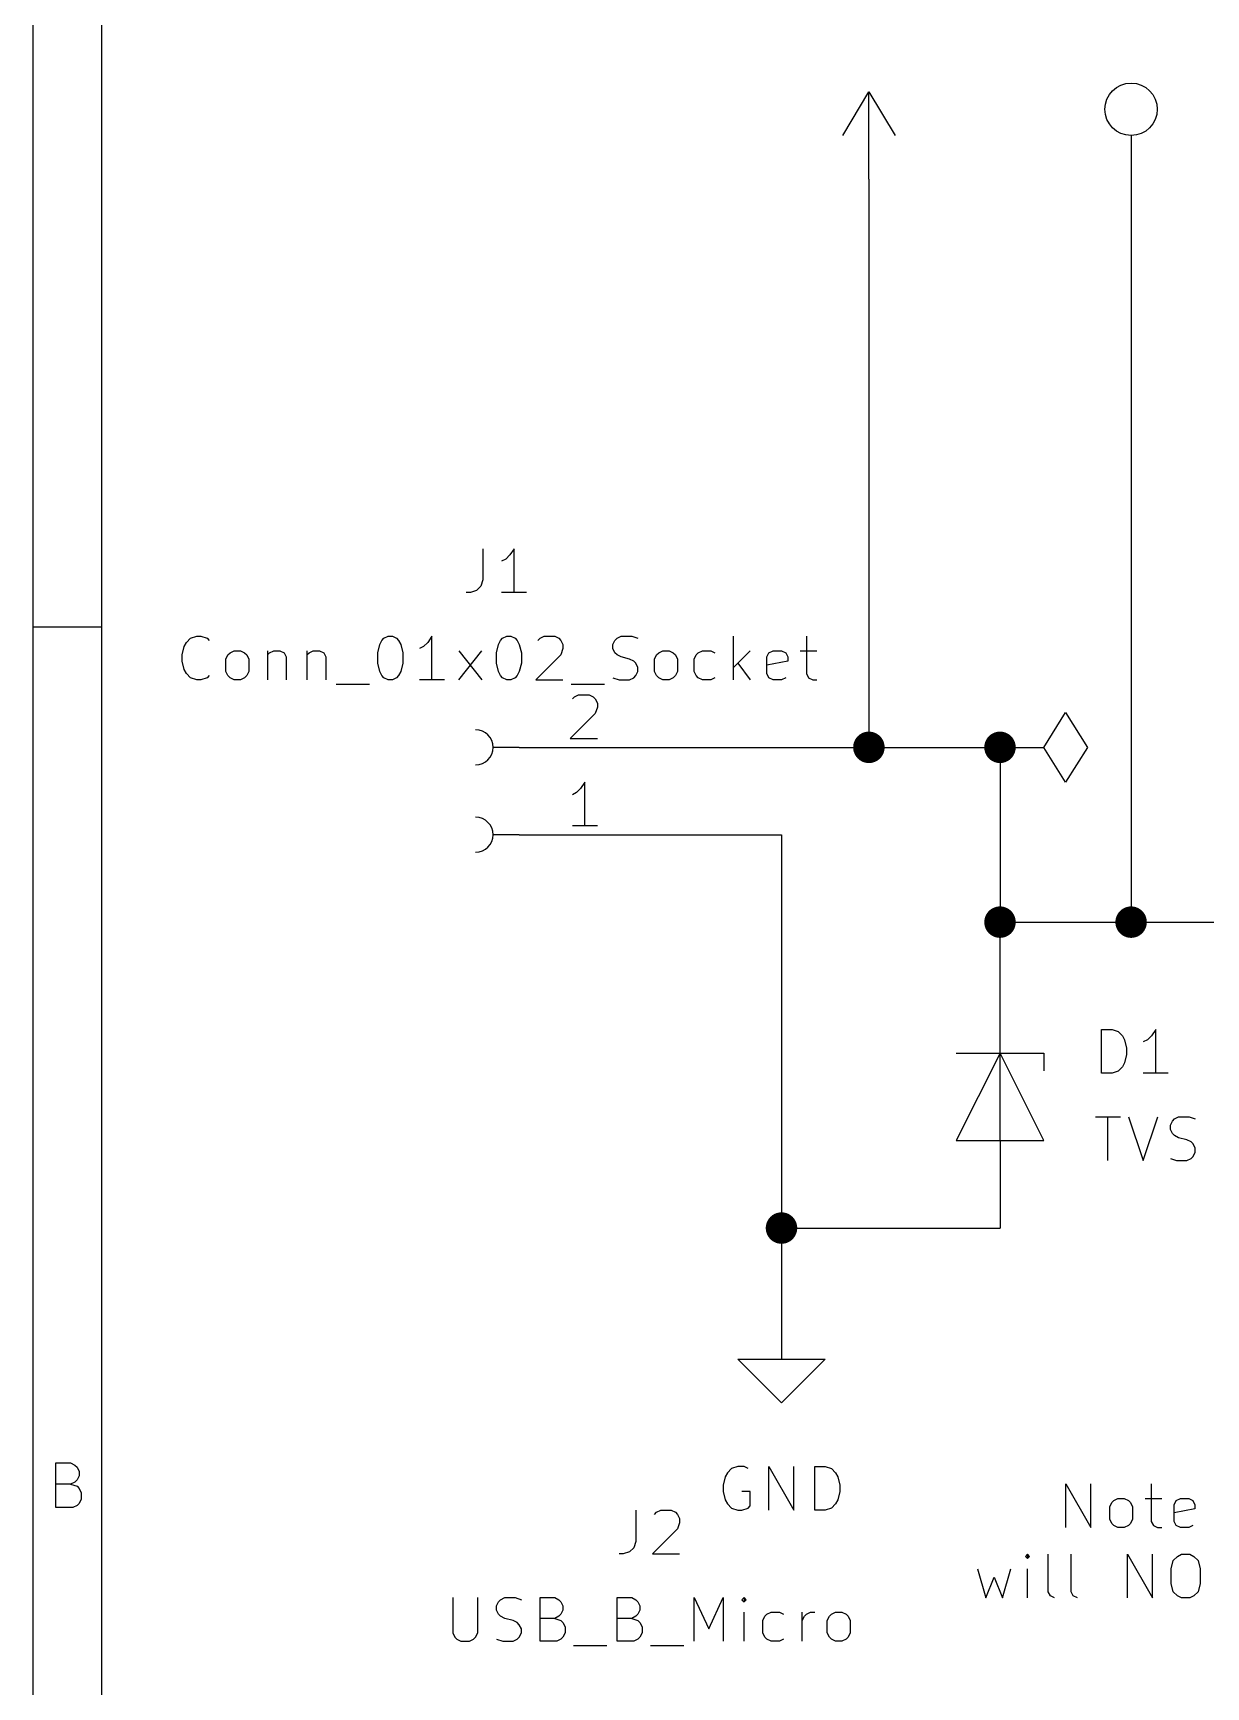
# Model space of a CAD drawing. Extents: x 0.4 to 11.3, y -7.9 to -0.4.
# Drawn here: x 0.394 to 1.736, y -3.575 to -1.683 of the extents above; entities that cross this region are included whole.
import ezdxf

# ---------------------------------------------------------------- set-up
doc = ezdxf.new("R2010")
doc.units = 0
doc.header["$MEASUREMENT"] = 0
for name, color, linetype in [('BLUE3', 171, 'CONTINUOUS'), ('CYAN2', 4, 'CONTINUOUS'), ('GREEN3', 91, 'CONTINUOUS'), ('RED2', 1, 'CONTINUOUS'), ('RED3', 11, 'CONTINUOUS')]:
    doc.layers.add(name, color=color, linetype=linetype)

msp = doc.modelspace()

# ---------------------------------------------------------------- linework, layer by layer
at = {"layer": 'BLUE3', "linetype": 'CONTINUOUS'}
for p, q in [((1.5755, -3.3927), (1.5755, -3.3427)), ((1.5755, -3.3427), (1.6041, -3.3927)), ((1.6041, -3.3927), (1.6041, -3.3427)), ((1.6731, -3.3427), (1.6731, -3.3856)), ((1.6255, -3.3689), (1.6279, -3.3641)), ((1.6279, -3.3641), (1.6302, -3.3618)), ((1.6302, -3.3618), (1.635, -3.3594)), ((1.635, -3.3594), (1.6421, -3.3594)), ((1.6421, -3.3594), (1.6469, -3.3618)), ((1.6469, -3.3618), (1.6493, -3.3641)), ((1.6493, -3.3641), (1.6517, -3.3689)), ((1.666, -3.3594), (1.685, -3.3594)), ((1.6993, -3.3665), (1.7017, -3.3618)), ((1.6993, -3.3856), (1.6993, -3.3665)), ((1.7017, -3.3618), (1.7064, -3.3594)), ((1.7064, -3.3594), (1.716, -3.3594)), ((1.716, -3.3594), (1.7207, -3.3618)), ((1.7207, -3.3618), (1.7231, -3.3665)), ((1.7231, -3.3665), (1.7231, -3.3713)), ((1.6255, -3.3832), (1.6255, -3.3689)), ((1.6279, -3.388), (1.6255, -3.3832)), ((1.6517, -3.3832), (1.6493, -3.388)), ((1.6517, -3.3689), (1.6517, -3.3832)), ((1.6731, -3.3856), (1.6755, -3.3903)), ((1.7231, -3.3713), (1.6993, -3.376)), ((1.7017, -3.3903), (1.6993, -3.3856)), ((1.6302, -3.3903), (1.6279, -3.388)), ((1.635, -3.3927), (1.6302, -3.3903)), ((1.6421, -3.3927), (1.635, -3.3927)), ((1.6469, -3.3903), (1.6421, -3.3927)), ((1.6493, -3.388), (1.6469, -3.3903)), ((1.6755, -3.3903), (1.6802, -3.3927)), ((1.6802, -3.3927), (1.685, -3.3927)), ((1.7064, -3.3927), (1.7017, -3.3903)), ((1.716, -3.3927), (1.7064, -3.3927)), ((1.7207, -3.3903), (1.716, -3.3927)), ((1.5314, -3.4232), (1.5291, -3.4256)), ((1.5338, -3.4256), (1.5314, -3.4232)), ((1.5314, -3.4232), (1.5314, -3.428)), ((1.5552, -3.4661), (1.5552, -3.4232)), ((1.5814, -3.4661), (1.5814, -3.4232)), ((1.6457, -3.4732), (1.6457, -3.4232)), ((1.6457, -3.4232), (1.6743, -3.4732)), ((1.6743, -3.4732), (1.6743, -3.4232)), ((1.7029, -3.4256), (1.7076, -3.4232)), ((1.7076, -3.4232), (1.7171, -3.4232)), ((1.7171, -3.4232), (1.7219, -3.4256)), ((1.4743, -3.4399), (1.4838, -3.4732)), ((1.5029, -3.4732), (1.5124, -3.4399)), ((1.5291, -3.4256), (1.5314, -3.428)), ((1.5314, -3.428), (1.5338, -3.4256)), ((1.5314, -3.4732), (1.5314, -3.4399)), ((1.6957, -3.4399), (1.6981, -3.4304)), ((1.6957, -3.4565), (1.6957, -3.4399)), ((1.6981, -3.4304), (1.7029, -3.4256)), ((1.7219, -3.4256), (1.7267, -3.4304)), ((1.7267, -3.4304), (1.7291, -3.4399)), ((1.7291, -3.4399), (1.7291, -3.4565)), ((1.4838, -3.4732), (1.4933, -3.4494)), ((1.4933, -3.4494), (1.5029, -3.4732)), ((1.6981, -3.4661), (1.6957, -3.4565)), ((1.7291, -3.4565), (1.7267, -3.4661)), ((1.5576, -3.4708), (1.5552, -3.4661)), ((1.5624, -3.4732), (1.5576, -3.4708)), ((1.5838, -3.4708), (1.5814, -3.4661)), ((1.5886, -3.4732), (1.5838, -3.4708)), ((1.7029, -3.4708), (1.6981, -3.4661)), ((1.7076, -3.4732), (1.7029, -3.4708)), ((1.7171, -3.4732), (1.7076, -3.4732)), ((1.7219, -3.4708), (1.7171, -3.4732)), ((1.7267, -3.4661), (1.7219, -3.4708))]:
    msp.add_line(p, q, dxfattribs=at)
at = {"layer": 'CYAN2', "linetype": 'CONTINUOUS'}
for p, q in [((0.9083, -2.2728), (0.9083, -2.3085)), ((0.9345, -2.2847), (0.9298, -2.2871)), ((0.9393, -2.2799), (0.9345, -2.2847)), ((0.944, -2.2728), (0.9393, -2.2799)), ((0.944, -2.3228), (0.944, -2.2728)), ((0.894, -2.3228), (0.8893, -2.3228)), ((0.9012, -2.3204), (0.894, -2.3228)), ((0.9059, -2.3157), (0.9012, -2.3204)), ((0.9083, -2.3085), (0.9059, -2.3157)), ((0.9583, -2.3228), (0.9298, -2.3228)), ((0.5667, -2.3847), (0.5691, -2.3799)), ((0.5691, -2.3799), (0.5738, -2.3752)), ((0.5738, -2.3752), (0.581, -2.3728)), ((0.581, -2.3728), (0.5857, -2.3728)), ((0.5857, -2.3728), (0.5929, -2.3752)), ((0.5929, -2.3752), (0.5952, -2.3776)), ((0.7881, -2.3918), (0.7905, -2.3823)), ((0.7905, -2.3823), (0.7929, -2.3776)), ((0.7929, -2.3776), (0.7952, -2.3752)), ((0.7952, -2.3752), (0.8, -2.3728)), ((0.8, -2.3728), (0.8048, -2.3728)), ((0.8048, -2.3728), (0.8095, -2.3752)), ((0.8095, -2.3752), (0.8119, -2.3776)), ((0.8119, -2.3776), (0.8143, -2.3823)), ((0.8143, -2.3823), (0.8167, -2.3918)), ((0.8452, -2.3799), (0.8405, -2.3847)), ((0.85, -2.3728), (0.8452, -2.3799)), ((0.85, -2.4228), (0.85, -2.3728)), ((0.9238, -2.3918), (0.9262, -2.3823)), ((0.9262, -2.3823), (0.9286, -2.3776)), ((0.9286, -2.3776), (0.9309, -2.3752)), ((0.9309, -2.3752), (0.9357, -2.3728)), ((0.9357, -2.3728), (0.9405, -2.3728)), ((0.9405, -2.3728), (0.9452, -2.3752)), ((0.9452, -2.3752), (0.9476, -2.3776)), ((0.9476, -2.3776), (0.95, -2.3823)), ((0.95, -2.3823), (0.9524, -2.3918)), ((0.9714, -2.3776), (0.9738, -2.3752)), ((0.9738, -2.3752), (0.9786, -2.3728)), ((0.9786, -2.3728), (0.9905, -2.3728)), ((0.9905, -2.3728), (0.9952, -2.3752)), ((0.9952, -2.3752), (0.9976, -2.3776)), ((0.9976, -2.3776), (1, -2.3823)), ((1, -2.3823), (1, -2.3871)), ((1.0571, -2.3823), (1.0595, -2.3776)), ((1.0571, -2.3871), (1.0571, -2.3823)), ((1.0595, -2.3776), (1.0619, -2.3752)), ((1.0619, -2.3752), (1.0667, -2.3728)), ((1.0667, -2.3728), (1.0786, -2.3728)), ((1.0786, -2.3728), (1.0857, -2.3752)), ((1.1952, -2.4228), (1.1952, -2.3728)), ((1.2786, -2.3728), (1.2786, -2.4157)), ((0.5643, -2.3942), (0.5667, -2.3847)), ((0.5643, -2.4014), (0.5643, -2.3942)), ((0.5667, -2.4109), (0.5643, -2.4014)), ((0.6143, -2.399), (0.6167, -2.3942)), ((0.6143, -2.4133), (0.6143, -2.399)), ((0.6167, -2.3942), (0.6191, -2.3918)), ((0.6191, -2.3918), (0.6238, -2.3895)), ((0.6238, -2.3895), (0.631, -2.3895)), ((0.631, -2.3895), (0.6357, -2.3918)), ((0.6357, -2.3918), (0.6381, -2.3942)), ((0.6381, -2.3942), (0.6405, -2.399)), ((0.6405, -2.399), (0.6405, -2.4133)), ((0.6619, -2.3895), (0.6619, -2.4228)), ((0.6619, -2.3942), (0.6643, -2.3918)), ((0.6643, -2.3918), (0.6691, -2.3895)), ((0.6691, -2.3895), (0.6762, -2.3895)), ((0.6762, -2.3895), (0.681, -2.3918)), ((0.681, -2.3918), (0.6833, -2.3966)), ((0.6833, -2.3966), (0.6833, -2.4228)), ((0.7071, -2.3895), (0.7071, -2.4228)), ((0.7071, -2.3942), (0.7095, -2.3918)), ((0.7095, -2.3918), (0.7143, -2.3895)), ((0.7143, -2.3895), (0.7214, -2.3895)), ((0.7214, -2.3895), (0.7262, -2.3918)), ((0.7262, -2.3918), (0.7286, -2.3966)), ((0.7286, -2.3966), (0.7286, -2.4228)), ((0.7881, -2.4038), (0.7881, -2.3918)), ((0.8167, -2.3918), (0.8167, -2.4038)), ((0.8405, -2.3847), (0.8357, -2.3871)), ((0.8809, -2.4228), (0.9071, -2.3895)), ((0.8809, -2.3895), (0.9071, -2.4228)), ((0.9238, -2.4038), (0.9238, -2.3918)), ((0.9524, -2.3918), (0.9524, -2.4038)), ((0.9976, -2.3942), (0.969, -2.4228)), ((1, -2.3871), (0.9976, -2.3942)), ((1.0595, -2.3918), (1.0571, -2.3871)), ((1.0619, -2.3942), (1.0595, -2.3918)), ((1.0667, -2.3966), (1.0619, -2.3942)), ((1.0762, -2.399), (1.0667, -2.3966)), ((1.0809, -2.4014), (1.0762, -2.399)), ((1.0833, -2.4038), (1.0809, -2.4014)), ((1.1048, -2.399), (1.1071, -2.3942)), ((1.1048, -2.4133), (1.1048, -2.399)), ((1.1071, -2.3942), (1.1095, -2.3918)), ((1.1095, -2.3918), (1.1143, -2.3895)), ((1.1143, -2.3895), (1.1214, -2.3895)), ((1.1214, -2.3895), (1.1262, -2.3918)), ((1.1262, -2.3918), (1.1286, -2.3942)), ((1.1286, -2.3942), (1.1309, -2.399)), ((1.1309, -2.399), (1.1309, -2.4133)), ((1.15, -2.399), (1.1524, -2.3942)), ((1.15, -2.4133), (1.15, -2.399)), ((1.1524, -2.3942), (1.1548, -2.3918)), ((1.1548, -2.3918), (1.1595, -2.3895)), ((1.1595, -2.3895), (1.169, -2.3895)), ((1.169, -2.3895), (1.1738, -2.3918)), ((1.2143, -2.3895), (1.1952, -2.4085)), ((1.2333, -2.3966), (1.2357, -2.3918)), ((1.2333, -2.4157), (1.2333, -2.3966)), ((1.2571, -2.4014), (1.2333, -2.4061)), ((1.2357, -2.3918), (1.2405, -2.3895)), ((1.2405, -2.3895), (1.25, -2.3895)), ((1.25, -2.3895), (1.2548, -2.3918)), ((1.2548, -2.3918), (1.2571, -2.3966)), ((1.2571, -2.3966), (1.2571, -2.4014)), ((1.2714, -2.3895), (1.2905, -2.3895)), ((0.5691, -2.4157), (0.5667, -2.4109)), ((0.5738, -2.4204), (0.5691, -2.4157)), ((0.581, -2.4228), (0.5738, -2.4204)), ((0.5929, -2.4204), (0.5857, -2.4228)), ((0.5952, -2.418), (0.5929, -2.4204)), ((0.6167, -2.418), (0.6143, -2.4133)), ((0.6191, -2.4204), (0.6167, -2.418)), ((0.6238, -2.4228), (0.6191, -2.4204)), ((0.6357, -2.4204), (0.631, -2.4228)), ((0.6381, -2.418), (0.6357, -2.4204)), ((0.6405, -2.4133), (0.6381, -2.418)), ((0.7905, -2.4133), (0.7881, -2.4038)), ((0.7929, -2.418), (0.7905, -2.4133)), ((0.7952, -2.4204), (0.7929, -2.418)), ((0.8, -2.4228), (0.7952, -2.4204)), ((0.8095, -2.4204), (0.8048, -2.4228)), ((0.8119, -2.418), (0.8095, -2.4204)), ((0.8143, -2.4133), (0.8119, -2.418)), ((0.8167, -2.4038), (0.8143, -2.4133)), ((0.9262, -2.4133), (0.9238, -2.4038)), ((0.9286, -2.418), (0.9262, -2.4133)), ((0.9309, -2.4204), (0.9286, -2.418)), ((0.9357, -2.4228), (0.9309, -2.4204)), ((0.9452, -2.4204), (0.9405, -2.4228)), ((0.9476, -2.418), (0.9452, -2.4204)), ((0.95, -2.4133), (0.9476, -2.418)), ((0.9524, -2.4038), (0.95, -2.4133)), ((1.0571, -2.4204), (1.0643, -2.4228)), ((1.0762, -2.4228), (1.0809, -2.4204)), ((1.0809, -2.4204), (1.0833, -2.418)), ((1.0857, -2.4085), (1.0833, -2.4038)), ((1.0833, -2.418), (1.0857, -2.4133)), ((1.0857, -2.4133), (1.0857, -2.4085)), ((1.1071, -2.418), (1.1048, -2.4133)), ((1.1095, -2.4204), (1.1071, -2.418)), ((1.1143, -2.4228), (1.1095, -2.4204)), ((1.1262, -2.4204), (1.1214, -2.4228)), ((1.1286, -2.418), (1.1262, -2.4204)), ((1.1309, -2.4133), (1.1286, -2.418)), ((1.1524, -2.418), (1.15, -2.4133)), ((1.1548, -2.4204), (1.1524, -2.418)), ((1.1595, -2.4228), (1.1548, -2.4204)), ((1.1738, -2.4204), (1.169, -2.4228)), ((1.2, -2.4038), (1.2143, -2.4228)), ((1.2357, -2.4204), (1.2333, -2.4157)), ((1.2405, -2.4228), (1.2357, -2.4204)), ((1.2548, -2.4204), (1.25, -2.4228)), ((1.2786, -2.4157), (1.2809, -2.4204)), ((1.2809, -2.4204), (1.2857, -2.4228)), ((0.5857, -2.4228), (0.581, -2.4228)), ((0.631, -2.4228), (0.6238, -2.4228)), ((0.7405, -2.4276), (0.7786, -2.4276)), ((0.8048, -2.4228), (0.8, -2.4228)), ((0.8643, -2.4228), (0.8357, -2.4228)), ((0.9405, -2.4228), (0.9357, -2.4228)), ((0.969, -2.4228), (1, -2.4228)), ((1.0095, -2.4276), (1.0476, -2.4276)), ((1.0643, -2.4228), (1.0762, -2.4228)), ((1.1214, -2.4228), (1.1143, -2.4228)), ((1.169, -2.4228), (1.1595, -2.4228)), ((1.25, -2.4228), (1.2405, -2.4228)), ((1.2857, -2.4228), (1.2905, -2.4228)), ((1.6163, -2.8728), (1.6163, -2.8228)), ((1.6163, -2.8228), (1.6282, -2.8228)), ((1.6282, -2.8228), (1.6353, -2.8252)), ((1.6353, -2.8252), (1.6401, -2.8299)), ((1.6401, -2.8299), (1.6425, -2.8347)), ((1.6425, -2.8347), (1.6449, -2.8442)), ((1.6687, -2.8347), (1.6639, -2.8371)), ((1.6734, -2.8299), (1.6687, -2.8347)), ((1.6782, -2.8228), (1.6734, -2.8299)), ((1.6782, -2.8728), (1.6782, -2.8228)), ((1.6449, -2.8514), (1.6425, -2.8609)), ((1.6449, -2.8442), (1.6449, -2.8514)), ((1.6282, -2.8728), (1.6163, -2.8728)), ((1.6353, -2.8704), (1.6282, -2.8728)), ((1.6401, -2.8657), (1.6353, -2.8704)), ((1.6425, -2.8609), (1.6401, -2.8657)), ((1.6925, -2.8728), (1.6639, -2.8728)), ((1.6091, -2.9228), (1.6377, -2.9228)), ((1.6234, -2.9728), (1.6234, -2.9228)), ((1.6472, -2.9228), (1.6639, -2.9728)), ((1.6639, -2.9728), (1.6806, -2.9228)), ((1.6949, -2.9323), (1.6972, -2.9276)), ((1.6949, -2.9371), (1.6949, -2.9323)), ((1.6972, -2.9276), (1.6996, -2.9252)), ((1.6996, -2.9252), (1.7044, -2.9228)), ((1.7044, -2.9228), (1.7163, -2.9228)), ((1.7163, -2.9228), (1.7234, -2.9252)), ((1.6972, -2.9418), (1.6949, -2.9371)), ((1.6996, -2.9442), (1.6972, -2.9418)), ((1.7044, -2.9466), (1.6996, -2.9442)), ((1.7139, -2.949), (1.7044, -2.9466)), ((1.7187, -2.9514), (1.7139, -2.949)), ((1.721, -2.9538), (1.7187, -2.9514)), ((1.6949, -2.9704), (1.702, -2.9728)), ((1.7139, -2.9728), (1.7187, -2.9704)), ((1.7187, -2.9704), (1.721, -2.968)), ((1.7234, -2.9585), (1.721, -2.9538)), ((1.721, -2.968), (1.7234, -2.9633)), ((1.7234, -2.9633), (1.7234, -2.9585)), ((1.702, -2.9728), (1.7139, -2.9728)), ((1.1881, -3.3299), (1.1857, -3.3347)), ((1.1881, -3.3299), (1.1857, -3.3347)), ((1.1929, -3.3252), (1.1881, -3.3299)), ((1.1929, -3.3252), (1.1881, -3.3299)), ((1.2, -3.3228), (1.1929, -3.3252)), ((1.2, -3.3228), (1.1929, -3.3252)), ((1.2071, -3.3228), (1.2, -3.3228)), ((1.2071, -3.3228), (1.2, -3.3228)), ((1.2119, -3.3252), (1.2071, -3.3228)), ((1.2119, -3.3252), (1.2071, -3.3228)), ((1.2357, -3.3728), (1.2357, -3.3228)), ((1.2357, -3.3228), (1.2643, -3.3728)), ((1.2357, -3.3728), (1.2357, -3.3228)), ((1.2357, -3.3228), (1.2643, -3.3728)), ((1.2643, -3.3728), (1.2643, -3.3228)), ((1.2643, -3.3728), (1.2643, -3.3228)), ((1.2881, -3.3728), (1.2881, -3.3228)), ((1.2881, -3.3228), (1.3, -3.3228)), ((1.2881, -3.3728), (1.2881, -3.3228)), ((1.2881, -3.3228), (1.3, -3.3228)), ((1.3, -3.3228), (1.3071, -3.3252)), ((1.3, -3.3228), (1.3071, -3.3252)), ((1.3071, -3.3252), (1.3119, -3.3299)), ((1.3071, -3.3252), (1.3119, -3.3299)), ((1.3119, -3.3299), (1.3143, -3.3347)), ((1.3119, -3.3299), (1.3143, -3.3347)), ((1.1857, -3.3347), (1.1833, -3.3442)), ((1.1857, -3.3347), (1.1833, -3.3442)), ((1.1833, -3.3442), (1.1833, -3.3514)), ((1.1833, -3.3442), (1.1833, -3.3514)), ((1.3143, -3.3347), (1.3167, -3.3442)), ((1.3143, -3.3347), (1.3167, -3.3442)), ((1.3167, -3.3442), (1.3167, -3.3514)), ((1.3167, -3.3442), (1.3167, -3.3514)), ((1.1833, -3.3514), (1.1857, -3.3609)), ((1.1833, -3.3514), (1.1857, -3.3609)), ((1.1857, -3.3609), (1.1881, -3.3657)), ((1.1857, -3.3609), (1.1881, -3.3657)), ((1.1881, -3.3657), (1.1929, -3.3704)), ((1.1881, -3.3657), (1.1929, -3.3704)), ((1.2143, -3.3514), (1.2048, -3.3514)), ((1.2143, -3.3514), (1.2048, -3.3514)), ((1.2119, -3.3704), (1.2143, -3.368)), ((1.2119, -3.3704), (1.2143, -3.368)), ((1.2143, -3.368), (1.2143, -3.3514)), ((1.2143, -3.368), (1.2143, -3.3514)), ((1.3119, -3.3657), (1.3071, -3.3704)), ((1.3119, -3.3657), (1.3071, -3.3704)), ((1.3143, -3.3609), (1.3119, -3.3657)), ((1.3143, -3.3609), (1.3119, -3.3657)), ((1.3167, -3.3514), (1.3143, -3.3609)), ((1.3167, -3.3514), (1.3143, -3.3609)), ((1.0833, -3.3728), (1.0833, -3.4085)), ((1.0833, -3.3728), (1.0833, -3.4085)), ((1.1048, -3.3776), (1.1071, -3.3752)), ((1.1048, -3.3776), (1.1071, -3.3752)), ((1.1071, -3.3752), (1.1119, -3.3728)), ((1.1071, -3.3752), (1.1119, -3.3728)), ((1.1119, -3.3728), (1.1238, -3.3728)), ((1.1119, -3.3728), (1.1238, -3.3728)), ((1.1238, -3.3728), (1.1286, -3.3752)), ((1.1238, -3.3728), (1.1286, -3.3752)), ((1.1286, -3.3752), (1.131, -3.3776)), ((1.1286, -3.3752), (1.131, -3.3776)), ((1.131, -3.3776), (1.1333, -3.3823)), ((1.131, -3.3776), (1.1333, -3.3823)), ((1.1333, -3.3823), (1.1333, -3.3871)), ((1.1333, -3.3823), (1.1333, -3.3871)), ((1.1929, -3.3704), (1.2, -3.3728)), ((1.1929, -3.3704), (1.2, -3.3728)), ((1.2, -3.3728), (1.2048, -3.3728)), ((1.2, -3.3728), (1.2048, -3.3728)), ((1.2048, -3.3728), (1.2119, -3.3704)), ((1.2048, -3.3728), (1.2119, -3.3704)), ((1.3, -3.3728), (1.2881, -3.3728)), ((1.3, -3.3728), (1.2881, -3.3728)), ((1.3071, -3.3704), (1.3, -3.3728)), ((1.3071, -3.3704), (1.3, -3.3728)), ((1.131, -3.3942), (1.1024, -3.4228)), ((1.131, -3.3942), (1.1024, -3.4228)), ((1.1333, -3.3871), (1.131, -3.3942)), ((1.1333, -3.3871), (1.131, -3.3942)), ((1.069, -3.4228), (1.0643, -3.4228)), ((1.069, -3.4228), (1.0643, -3.4228)), ((1.0762, -3.4204), (1.069, -3.4228)), ((1.0762, -3.4204), (1.069, -3.4228)), ((1.081, -3.4157), (1.0762, -3.4204)), ((1.081, -3.4157), (1.0762, -3.4204)), ((1.0833, -3.4085), (1.081, -3.4157)), ((1.0833, -3.4085), (1.081, -3.4157)), ((1.1024, -3.4228), (1.1333, -3.4228)), ((1.1024, -3.4228), (1.1333, -3.4228)), ((0.8738, -3.4728), (0.8738, -3.5133)), ((0.8738, -3.4728), (0.8738, -3.5133)), ((0.9024, -3.5133), (0.9024, -3.4728)), ((0.9024, -3.5133), (0.9024, -3.4728)), ((0.9238, -3.4823), (0.9262, -3.4776)), ((0.9238, -3.4823), (0.9262, -3.4776)), ((0.9262, -3.4776), (0.9286, -3.4752)), ((0.9262, -3.4776), (0.9286, -3.4752)), ((0.9286, -3.4752), (0.9333, -3.4728)), ((0.9286, -3.4752), (0.9333, -3.4728)), ((0.9333, -3.4728), (0.9452, -3.4728)), ((0.9333, -3.4728), (0.9452, -3.4728)), ((0.9452, -3.4728), (0.9524, -3.4752)), ((0.9452, -3.4728), (0.9524, -3.4752)), ((0.9738, -3.5228), (0.9738, -3.4728)), ((0.9738, -3.4728), (0.9905, -3.4728)), ((0.9738, -3.5228), (0.9738, -3.4728)), ((0.9738, -3.4728), (0.9905, -3.4728)), ((0.9905, -3.4728), (0.9952, -3.4752)), ((0.9905, -3.4728), (0.9952, -3.4752)), ((0.9952, -3.4752), (0.9976, -3.4776)), ((0.9952, -3.4752), (0.9976, -3.4776)), ((0.9976, -3.4776), (1, -3.4823)), ((0.9976, -3.4776), (1, -3.4823)), ((1.0619, -3.5228), (1.0619, -3.4728)), ((1.0619, -3.4728), (1.0786, -3.4728)), ((1.0619, -3.5228), (1.0619, -3.4728)), ((1.0619, -3.4728), (1.0786, -3.4728)), ((1.0786, -3.4728), (1.0833, -3.4752)), ((1.0786, -3.4728), (1.0833, -3.4752)), ((1.0833, -3.4752), (1.0857, -3.4776)), ((1.0833, -3.4752), (1.0857, -3.4776)), ((1.0857, -3.4776), (1.0881, -3.4823)), ((1.0857, -3.4776), (1.0881, -3.4823)), ((1.15, -3.5228), (1.15, -3.4728)), ((1.15, -3.4728), (1.1667, -3.5085)), ((1.15, -3.5228), (1.15, -3.4728)), ((1.15, -3.4728), (1.1667, -3.5085)), ((1.1667, -3.5085), (1.1833, -3.4728)), ((1.1667, -3.5085), (1.1833, -3.4728)), ((1.1833, -3.4728), (1.1833, -3.5228)), ((1.1833, -3.4728), (1.1833, -3.5228)), ((1.2071, -3.4728), (1.2048, -3.4752)), ((1.2071, -3.4728), (1.2048, -3.4752)), ((1.2048, -3.4752), (1.2071, -3.4776)), ((1.2048, -3.4752), (1.2071, -3.4776)), ((1.2095, -3.4752), (1.2071, -3.4728)), ((1.2071, -3.4728), (1.2071, -3.4776)), ((1.2095, -3.4752), (1.2071, -3.4728)), ((1.2071, -3.4728), (1.2071, -3.4776)), ((1.2071, -3.4776), (1.2095, -3.4752)), ((1.2071, -3.4776), (1.2095, -3.4752)), ((0.9238, -3.4871), (0.9238, -3.4823)), ((0.9238, -3.4871), (0.9238, -3.4823)), ((0.9262, -3.4919), (0.9238, -3.4871)), ((0.9262, -3.4919), (0.9238, -3.4871)), ((0.9286, -3.4942), (0.9262, -3.4919)), ((0.9286, -3.4942), (0.9262, -3.4919)), ((0.9333, -3.4966), (0.9286, -3.4942)), ((0.9333, -3.4966), (0.9286, -3.4942)), ((0.9429, -3.499), (0.9333, -3.4966)), ((0.9429, -3.499), (0.9333, -3.4966)), ((0.9476, -3.5014), (0.9429, -3.499)), ((0.9476, -3.5014), (0.9429, -3.499)), ((0.9905, -3.4966), (0.9738, -3.4966)), ((0.9905, -3.4966), (0.9738, -3.4966)), ((0.9952, -3.4942), (0.9905, -3.4966)), ((0.9952, -3.4942), (0.9905, -3.4966)), ((0.9905, -3.4966), (0.9976, -3.499)), ((0.9905, -3.4966), (0.9976, -3.499)), ((0.9976, -3.4919), (0.9952, -3.4942)), ((0.9976, -3.4919), (0.9952, -3.4942)), ((1, -3.4871), (0.9976, -3.4919)), ((1, -3.4871), (0.9976, -3.4919)), ((0.9976, -3.499), (1, -3.5014)), ((0.9976, -3.499), (1, -3.5014)), ((1, -3.4823), (1, -3.4871)), ((1, -3.4823), (1, -3.4871)), ((1.0786, -3.4966), (1.0619, -3.4966)), ((1.0786, -3.4966), (1.0619, -3.4966)), ((1.0833, -3.4942), (1.0786, -3.4966)), ((1.0833, -3.4942), (1.0786, -3.4966)), ((1.0786, -3.4966), (1.0857, -3.499)), ((1.0786, -3.4966), (1.0857, -3.499)), ((1.0857, -3.4919), (1.0833, -3.4942)), ((1.0857, -3.4919), (1.0833, -3.4942)), ((1.0881, -3.4871), (1.0857, -3.4919)), ((1.0881, -3.4871), (1.0857, -3.4919)), ((1.0857, -3.499), (1.0881, -3.5014)), ((1.0857, -3.499), (1.0881, -3.5014)), ((1.0881, -3.4823), (1.0881, -3.4871)), ((1.0881, -3.4823), (1.0881, -3.4871)), ((1.2071, -3.5228), (1.2071, -3.4895)), ((1.2071, -3.5228), (1.2071, -3.4895)), ((1.2286, -3.499), (1.2309, -3.4942)), ((1.2286, -3.499), (1.2309, -3.4942)), ((1.2286, -3.5133), (1.2286, -3.499)), ((1.2286, -3.5133), (1.2286, -3.499)), ((1.2309, -3.4942), (1.2333, -3.4919)), ((1.2309, -3.4942), (1.2333, -3.4919)), ((1.2333, -3.4919), (1.2381, -3.4895)), ((1.2333, -3.4919), (1.2381, -3.4895)), ((1.2381, -3.4895), (1.2476, -3.4895)), ((1.2381, -3.4895), (1.2476, -3.4895)), ((1.2476, -3.4895), (1.2524, -3.4919)), ((1.2476, -3.4895), (1.2524, -3.4919)), ((1.2738, -3.5228), (1.2738, -3.4895)), ((1.2738, -3.5228), (1.2738, -3.4895)), ((1.2738, -3.499), (1.2762, -3.4942)), ((1.2738, -3.499), (1.2762, -3.4942)), ((1.2762, -3.4942), (1.2786, -3.4919)), ((1.2762, -3.4942), (1.2786, -3.4919)), ((1.2786, -3.4919), (1.2833, -3.4895)), ((1.2786, -3.4919), (1.2833, -3.4895)), ((1.2833, -3.4895), (1.2881, -3.4895)), ((1.2833, -3.4895), (1.2881, -3.4895)), ((1.3024, -3.499), (1.3048, -3.4942)), ((1.3024, -3.499), (1.3048, -3.4942)), ((1.3024, -3.5133), (1.3024, -3.499)), ((1.3024, -3.5133), (1.3024, -3.499)), ((1.3048, -3.4942), (1.3071, -3.4919)), ((1.3048, -3.4942), (1.3071, -3.4919)), ((1.3071, -3.4919), (1.3119, -3.4895)), ((1.3071, -3.4919), (1.3119, -3.4895)), ((1.3119, -3.4895), (1.319, -3.4895)), ((1.3119, -3.4895), (1.319, -3.4895)), ((1.319, -3.4895), (1.3238, -3.4919)), ((1.319, -3.4895), (1.3238, -3.4919)), ((1.3238, -3.4919), (1.3262, -3.4942)), ((1.3238, -3.4919), (1.3262, -3.4942)), ((1.3262, -3.4942), (1.3286, -3.499)), ((1.3262, -3.4942), (1.3286, -3.499)), ((1.3286, -3.499), (1.3286, -3.5133)), ((1.3286, -3.499), (1.3286, -3.5133)), ((0.8738, -3.5133), (0.8762, -3.518)), ((0.8738, -3.5133), (0.8762, -3.518)), ((0.8762, -3.518), (0.8786, -3.5204)), ((0.8762, -3.518), (0.8786, -3.5204)), ((0.8976, -3.5204), (0.9, -3.518)), ((0.8976, -3.5204), (0.9, -3.518)), ((0.9, -3.518), (0.9024, -3.5133)), ((0.9, -3.518), (0.9024, -3.5133)), ((0.95, -3.5038), (0.9476, -3.5014)), ((0.95, -3.5038), (0.9476, -3.5014)), ((0.9476, -3.5204), (0.95, -3.518)), ((0.9476, -3.5204), (0.95, -3.518)), ((0.9524, -3.5085), (0.95, -3.5038)), ((0.9524, -3.5085), (0.95, -3.5038)), ((0.95, -3.518), (0.9524, -3.5133)), ((0.95, -3.518), (0.9524, -3.5133)), ((0.9524, -3.5133), (0.9524, -3.5085)), ((0.9524, -3.5133), (0.9524, -3.5085)), ((1, -3.518), (0.9976, -3.5204)), ((1, -3.518), (0.9976, -3.5204)), ((1, -3.5014), (1.0024, -3.5061)), ((1, -3.5014), (1.0024, -3.5061)), ((1.0024, -3.5133), (1, -3.518)), ((1.0024, -3.5133), (1, -3.518)), ((1.0024, -3.5061), (1.0024, -3.5133)), ((1.0024, -3.5061), (1.0024, -3.5133)), ((1.0881, -3.518), (1.0857, -3.5204)), ((1.0881, -3.518), (1.0857, -3.5204)), ((1.0881, -3.5014), (1.0905, -3.5061)), ((1.0881, -3.5014), (1.0905, -3.5061)), ((1.0905, -3.5133), (1.0881, -3.518)), ((1.0905, -3.5133), (1.0881, -3.518)), ((1.0905, -3.5061), (1.0905, -3.5133)), ((1.0905, -3.5061), (1.0905, -3.5133)), ((1.2309, -3.518), (1.2286, -3.5133)), ((1.2309, -3.518), (1.2286, -3.5133)), ((1.2333, -3.5204), (1.2309, -3.518)), ((1.2333, -3.5204), (1.2309, -3.518)), ((1.3048, -3.518), (1.3024, -3.5133)), ((1.3048, -3.518), (1.3024, -3.5133)), ((1.3071, -3.5204), (1.3048, -3.518)), ((1.3071, -3.5204), (1.3048, -3.518)), ((1.3262, -3.518), (1.3238, -3.5204)), ((1.3262, -3.518), (1.3238, -3.5204)), ((1.3286, -3.5133), (1.3262, -3.518)), ((1.3286, -3.5133), (1.3262, -3.518)), ((0.8786, -3.5204), (0.8833, -3.5228)), ((0.8786, -3.5204), (0.8833, -3.5228)), ((0.8833, -3.5228), (0.8929, -3.5228)), ((0.8833, -3.5228), (0.8929, -3.5228)), ((0.8929, -3.5228), (0.8976, -3.5204)), ((0.8929, -3.5228), (0.8976, -3.5204)), ((0.9238, -3.5204), (0.931, -3.5228)), ((0.9238, -3.5204), (0.931, -3.5228)), ((0.931, -3.5228), (0.9429, -3.5228)), ((0.931, -3.5228), (0.9429, -3.5228)), ((0.9429, -3.5228), (0.9476, -3.5204)), ((0.9429, -3.5228), (0.9476, -3.5204)), ((0.9929, -3.5228), (0.9738, -3.5228)), ((0.9929, -3.5228), (0.9738, -3.5228)), ((0.9976, -3.5204), (0.9929, -3.5228)), ((0.9976, -3.5204), (0.9929, -3.5228)), ((1.0119, -3.5276), (1.05, -3.5276)), ((1.0119, -3.5276), (1.05, -3.5276)), ((1.0809, -3.5228), (1.0619, -3.5228)), ((1.0809, -3.5228), (1.0619, -3.5228)), ((1.0857, -3.5204), (1.0809, -3.5228)), ((1.0857, -3.5204), (1.0809, -3.5228)), ((1.1, -3.5276), (1.1381, -3.5276)), ((1.1, -3.5276), (1.1381, -3.5276)), ((1.2381, -3.5228), (1.2333, -3.5204)), ((1.2381, -3.5228), (1.2333, -3.5204)), ((1.2476, -3.5228), (1.2381, -3.5228)), ((1.2476, -3.5228), (1.2381, -3.5228)), ((1.2524, -3.5204), (1.2476, -3.5228)), ((1.2524, -3.5204), (1.2476, -3.5228)), ((1.3119, -3.5228), (1.3071, -3.5204)), ((1.3119, -3.5228), (1.3071, -3.5204)), ((1.319, -3.5228), (1.3119, -3.5228)), ((1.319, -3.5228), (1.3119, -3.5228)), ((1.3238, -3.5204), (1.319, -3.5228)), ((1.3238, -3.5204), (1.319, -3.5228))]:
    msp.add_line(p, q, dxfattribs=at)
at = {"layer": 'GREEN3', "linetype": 'CONTINUOUS'}
for p, q in [((1.35, -1.85), (1.35, -2.5)), ((1.65, -1.9), (1.65, -2.7)), ((1.1, -2.5), (1.35, -2.5)), ((1.35, -2.5), (1.5, -2.5)), ((1.5, -2.5), (1.5, -2.7)), ((1.1, -2.6), (1.25, -2.6)), ((1.25, -2.6), (1.25, -3.05)), ((1.5, -2.7), (1.65, -2.7)), ((1.5, -2.75), (1.5, -2.7)), ((1.65, -2.7), (1.75, -2.7)), ((1.25, -3.05), (1.25, -3.15)), ((1.25, -3.05), (1.5, -3.05))]:
    msp.add_line(p, q, dxfattribs=at)
at = {"layer": 'GREEN3', "const_width": 0.018}
for points in [[(1.341, -2.5, 1), (1.359, -2.5, 1)], [(1.491, -2.5, 1), (1.509, -2.5, 1)], [(1.491, -2.7, 1), (1.509, -2.7, 1)], [(1.641, -2.7, 1), (1.659, -2.7, 1)], [(1.241, -3.05, 1), (1.259, -3.05, 1)]]:
    msp.add_lwpolyline(points, format="xyb", close=True, dxfattribs=at)
at = {"layer": 'RED2', "linetype": 'CONTINUOUS'}
for p, q in [((0.3937, -7.8743), (0.3937, -0.3937)), ((0.4724, -7.7956), (0.4724, -0.4724)), ((1.32, -1.8), (1.35, -1.75)), ((1.35, -1.75), (1.38, -1.8)), ((1.35, -1.85), (1.35, -1.75)), ((1.65, -1.8), (1.65, -1.9)), ((0.3937, -2.3622), (0.4724, -2.3622)), ((1.55, -2.5), (1.575, -2.46)), ((1.575, -2.46), (1.6, -2.5)), ((0.95, -2.5), (0.92, -2.5)), ((0.95, -2.5), (1.1, -2.5)), ((1.5, -2.5), (1.55, -2.5)), ((1.575, -2.54), (1.55, -2.5)), ((1.6, -2.5), (1.575, -2.54)), ((0.95, -2.6), (0.92, -2.6)), ((0.95, -2.6), (1.1, -2.6)), ((1.5, -2.85), (1.5, -2.75)), ((1.45, -2.85), (1.55, -2.85)), ((1.5, -2.85), (1.45, -2.95)), ((1.5, -2.95), (1.5, -2.85)), ((1.55, -2.95), (1.5, -2.85)), ((1.55, -2.85), (1.55, -2.87)), ((1.45, -2.95), (1.55, -2.95)), ((1.5, -2.95), (1.5, -3.05)), ((1.25, -3.15), (1.25, -3.2)), ((1.25, -3.25), (1.2, -3.2)), ((1.2, -3.2), (1.25, -3.2)), ((1.25, -3.2), (1.3, -3.2)), ((1.3, -3.2), (1.25, -3.25)), ((0.4197, -3.3698), (0.4197, -3.3186)), ((0.4197, -3.3186), (0.4367, -3.3186)), ((0.4367, -3.3186), (0.4416, -3.3211)), ((0.4416, -3.3211), (0.444, -3.3235)), ((0.444, -3.3235), (0.4465, -3.3284)), ((0.4465, -3.3284), (0.4465, -3.3333)), ((0.4367, -3.343), (0.4197, -3.343)), ((0.4416, -3.3406), (0.4367, -3.343)), ((0.4367, -3.343), (0.444, -3.3455)), ((0.444, -3.3381), (0.4416, -3.3406)), ((0.4465, -3.3333), (0.444, -3.3381)), ((0.444, -3.3455), (0.4465, -3.3479)), ((0.4465, -3.3479), (0.4489, -3.3528)), ((0.444, -3.3674), (0.4392, -3.3698)), ((0.4465, -3.365), (0.444, -3.3674)), ((0.4489, -3.3601), (0.4465, -3.365)), ((0.4489, -3.3528), (0.4489, -3.3601)), ((0.4392, -3.3698), (0.4197, -3.3698))]:
    msp.add_line(p, q, dxfattribs=at)
at = {"layer": 'RED2'}
msp.add_circle((1.65, -1.77), 0.03, dxfattribs=at)
for centre in [(0.9, -2.5), (0.9, -2.6)]:
    msp.add_arc(centre, 0.02, -90, 90, dxfattribs=at)
at = {"layer": 'RED3', "linetype": 'CONTINUOUS'}
for p, q in [((1.0131, -2.4423), (1.0179, -2.4399)), ((1.0179, -2.4399), (1.0298, -2.4399)), ((1.0298, -2.4399), (1.0345, -2.4423)), ((1.0107, -2.4446), (1.0131, -2.4423)), ((1.0345, -2.4423), (1.0369, -2.4446)), ((1.0369, -2.4446), (1.0393, -2.4494)), ((1.0393, -2.4542), (1.0369, -2.4613)), ((1.0393, -2.4494), (1.0393, -2.4542)), ((1.0369, -2.4613), (1.0083, -2.4899)), ((1.0083, -2.4899), (1.0393, -2.4899)), ((1.0155, -2.5518), (1.0107, -2.5542)), ((1.0202, -2.547), (1.0155, -2.5518)), ((1.025, -2.5399), (1.0202, -2.547)), ((1.025, -2.5899), (1.025, -2.5399)), ((1.0393, -2.5899), (1.0107, -2.5899))]:
    msp.add_line(p, q, dxfattribs=at)

doc.saveas('drawing.dxf')
